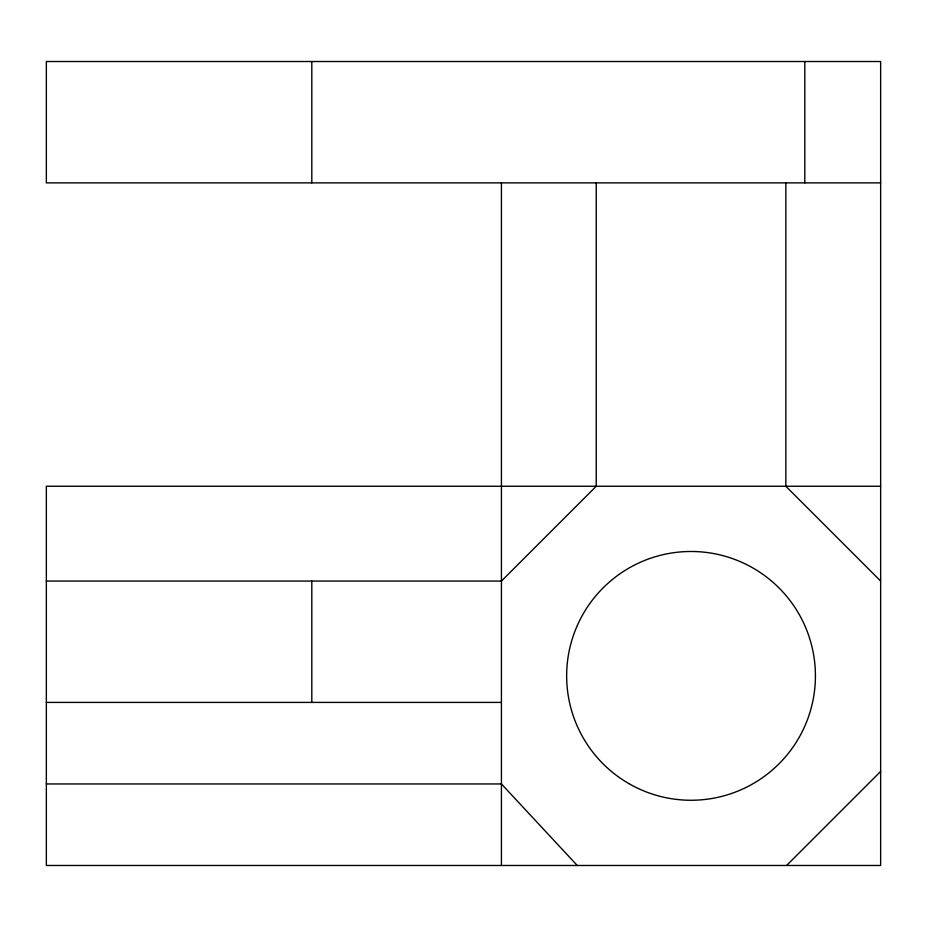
<?xml version="1.0" encoding="UTF-8"?>
<svg xmlns="http://www.w3.org/2000/svg" width="927" height="927" viewBox="0 0 927 927"><rect width="100%" height="100%" fill="white"/><g stroke="black" fill="none" stroke-linecap="round" stroke-linejoin="round"><path stroke-width="1.39" d="M786.606 865.482L880.65 771.438M880.65 182.874L46.35 182.874L46.35 61.518L880.65 61.518L880.65 865.482L46.35 865.482L46.35 486.258L880.65 486.258M46.35 581.055L501.426 581.055L596.235 486.258L596.235 182.874M46.35 702.411L501.426 702.411M46.35 783.952L501.426 783.952L577.266 865.482M880.65 581.055L785.841 486.258L785.841 182.874M804.81 61.518L804.81 182.874M501.426 182.874L501.426 865.482M311.808 61.518L311.808 182.874M311.808 581.055L311.808 702.411M628.842 783.593A124.392 124.392 0 0 0 815.424 675.864A124.392 124.392 0 0 0 628.842 568.147A124.392 124.392 0 0 0 628.842 783.593"/></g></svg>
